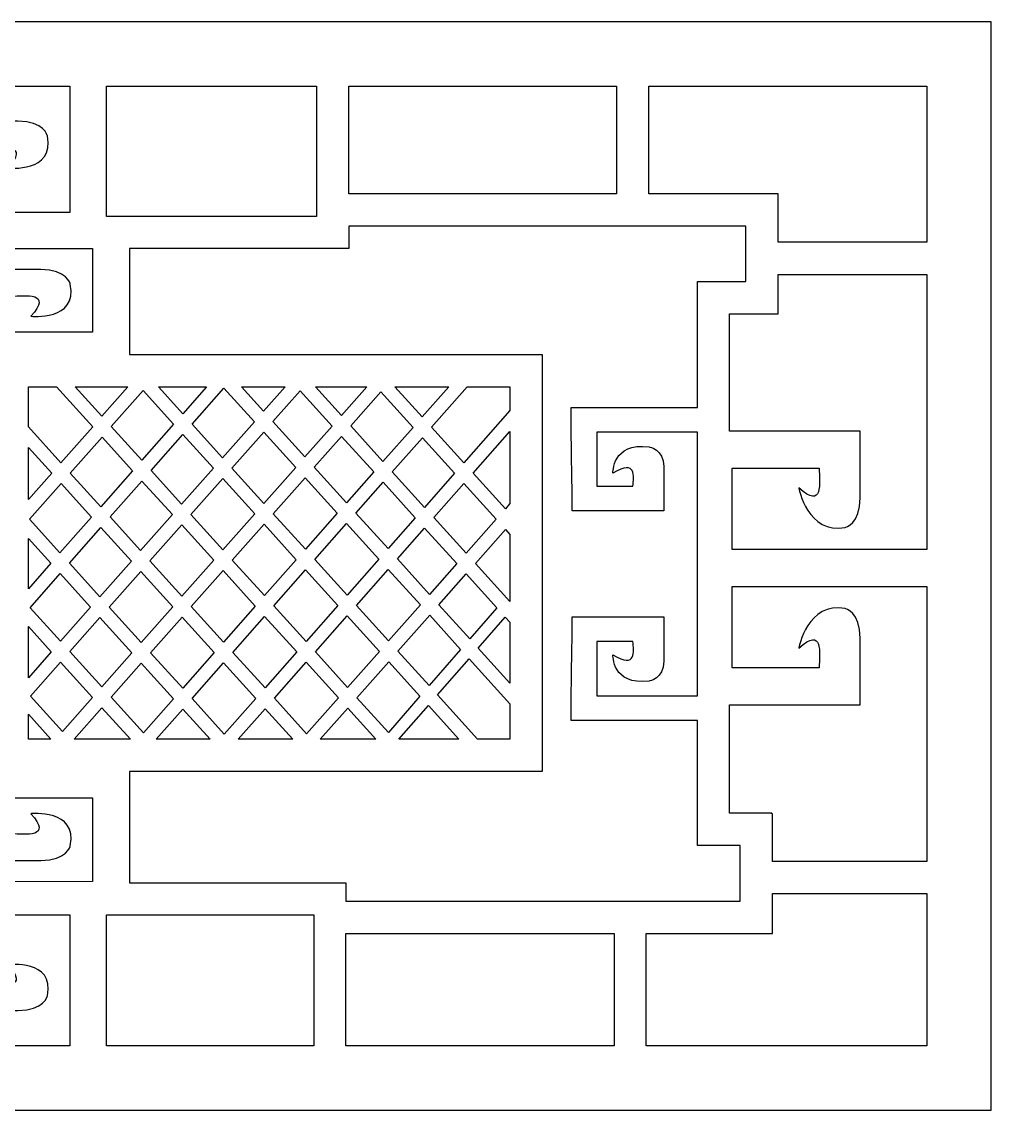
# Model space of a CAD drawing. Header units: centimetres. Extents: x -37.2 to 38.6, y 16.9 to 50.7.
# Drawn here: x 8.51 to 38.63, y 16.89 to 50.69 of the extents above; entities that cross this region are included whole.
import ezdxf

# ---------------------------------------------------------------- set-up
doc = ezdxf.new("R2010")
doc.units = ezdxf.units.CM
doc.header["$MEASUREMENT"] = 0
doc.layers.add('layer 1', color=7, linetype='Continuous')

msp = doc.modelspace()

# ---------------------------------------------------------------- linework, layer by layer
at = {"layer": 'layer 1', "color": 15}
for points, knots in [([(36.62549, 50.69217), (36.62549, 50.69217), (38.62549, 50.69217), (38.62549, 50.69217), (38.62549, 50.69217), (38.62549, 50.69217), (38.62549, 48.69217), (38.62549, 48.69217), (38.62549, 48.69217), (38.62549, 48.69217), (38.62549, 18.89217), (38.62549, 18.89217), (38.62549, 18.89217), (38.62549, 18.89217), (38.62549, 16.89217), (38.62549, 16.89217), (38.62549, 16.89217), (38.62549, 16.89217), (36.62549, 16.89217), (36.62549, 16.89217), (36.62549, 16.89217), (36.62549, 16.89217), (-35.17451, 16.89217), (-35.17451, 16.89217), (-35.17451, 16.89217), (-35.17451, 16.89217), (-37.17451, 16.89217), (-37.17451, 16.89217), (-37.17451, 16.89217), (-37.17451, 16.89217), (-37.17451, 18.89217), (-37.17451, 18.89217), (-37.17451, 18.89217), (-37.17451, 18.89217), (-37.17451, 48.69217), (-37.17451, 48.69217), (-37.17451, 48.69217), (-37.17451, 48.69217), (-37.17451, 50.69217), (-37.17451, 50.69217), (-37.17451, 50.69217), (-37.17451, 50.69217), (-35.17451, 50.69217), (-35.17451, 50.69217), (-35.17451, 50.69217), (-35.17451, 50.69217), (36.62549, 50.69217), (36.62549, 50.69217)], [0, 0, 0, 0, 0.07692308, 0.07692308, 0.07692308, 0.07692308, 0.15384615, 0.15384615, 0.15384615, 0.15384615, 0.23076923, 0.23076923, 0.23076923, 0.23076923, 0.30769231, 0.30769231, 0.30769231, 0.30769231, 0.38461538, 0.38461538, 0.38461538, 0.38461538, 0.46153846, 0.46153846, 0.46153846, 0.46153846, 0.53846154, 0.53846154, 0.53846154, 0.53846154, 0.61538462, 0.61538462, 0.61538462, 0.61538462, 0.69230769, 0.69230769, 0.69230769, 0.69230769, 0.76923077, 0.76923077, 0.76923077, 0.76923077, 0.84615385, 0.84615385, 0.84615385, 0.84615385, 1, 1, 1, 1]), ([(-5.71483, 48.69217), (-5.71483, 48.69217), (-5.71483, 44.6477), (-5.71483, 44.6477), (-5.71483, 44.6477), (-5.71483, 44.6477), (6.32424, 44.6477), (6.32424, 44.6477), (6.32424, 44.6477), (6.32424, 44.6477), (6.32424, 47.60415), (6.32424, 47.60415), (6.32424, 47.60415), (6.32424, 47.60415), (7.47219, 47.60415), (7.47219, 47.60415), (7.47219, 47.60415), (7.47219, 47.60415), (8.39055, 47.60415), (8.39055, 47.60415), (8.39055, 47.60415), (9.20413, 47.60415), (9.30891, 47.14497), (9.30891, 47.14497), (9.30891, 47.14497), (9.5385, 45.99702), (8.08443, 46.15008), (8.08443, 46.15008), (8.08443, 46.15008), (8.76453, 46.90983), (7.9226, 46.78483), (7.47219, 46.77425), (7.47219, 46.77425), (7.47219, 46.77425), (7.47219, 44.76647), (7.47219, 44.76647), (7.47219, 44.76647), (7.47219, 44.76647), (9.99768, 44.76647), (9.99768, 44.76647), (9.99768, 44.76647), (9.99768, 44.76647), (9.99768, 48.69217), (9.99768, 48.69217), (9.99768, 48.69217), (9.99768, 48.69217), (-5.71483, 48.69217), (-5.71483, 48.69217)], [0, 0, 0, 0, 0.07692308, 0.07692308, 0.07692308, 0.07692308, 0.15384615, 0.15384615, 0.15384615, 0.15384615, 0.23076923, 0.23076923, 0.23076923, 0.23076923, 0.30769231, 0.30769231, 0.30769231, 0.30769231, 0.38461538, 0.38461538, 0.38461538, 0.38461538, 0.46153846, 0.46153846, 0.46153846, 0.46153846, 0.53846154, 0.53846154, 0.53846154, 0.53846154, 0.61538462, 0.61538462, 0.61538462, 0.61538462, 0.69230769, 0.69230769, 0.69230769, 0.69230769, 0.76923077, 0.76923077, 0.76923077, 0.76923077, 0.84615385, 0.84615385, 0.84615385, 0.84615385, 1, 1, 1, 1]), ([(11.14563, 48.69217), (11.14563, 48.69217), (11.14563, 44.6477), (11.14563, 44.6477), (11.14563, 44.6477), (11.14563, 44.6477), (17.66433, 44.6477), (17.66433, 44.6477), (17.66433, 44.6477), (17.66433, 44.6477), (17.66433, 45.34514), (17.66433, 45.34514), (17.66433, 45.34514), (17.66433, 45.34514), (17.66433, 48.69217), (17.66433, 48.69217), (17.66433, 48.69217), (17.66433, 48.69217), (11.14563, 48.69217), (11.14563, 48.69217)], [0, 0, 0, 0, 0.16666667, 0.16666667, 0.16666667, 0.16666667, 0.33333333, 0.33333333, 0.33333333, 0.33333333, 0.5, 0.5, 0.5, 0.5, 0.66666667, 0.66666667, 0.66666667, 0.66666667, 1, 1, 1, 1]), ([(18.66433, 48.69217), (18.66433, 48.69217), (18.66433, 45.34514), (18.66433, 45.34514), (18.66433, 45.34514), (18.66433, 45.34514), (26.98593, 45.34514), (26.98593, 45.34514), (26.98593, 45.34514), (26.98593, 45.34514), (26.98593, 48.69217), (26.98593, 48.69217), (26.98593, 48.69217), (26.98593, 48.69217), (18.66433, 48.69217), (18.66433, 48.69217)], [0, 0, 0, 0, 0.2, 0.2, 0.2, 0.2, 0.4, 0.4, 0.4, 0.4, 0.6, 0.6, 0.6, 0.6, 1, 1, 1, 1]), ([(27.98593, 48.69217), (27.98593, 48.69217), (27.98593, 45.34514), (27.98593, 45.34514), (27.98593, 45.34514), (27.98593, 45.34514), (32.00609, 45.34514), (32.00609, 45.34514), (32.00609, 45.34514), (32.00609, 45.34514), (32.00609, 44.78166), (32.00609, 44.78166), (32.00609, 44.78166), (32.00609, 44.78166), (32.00609, 44.34514), (32.00609, 44.34514), (32.00609, 44.34514), (32.00609, 44.34514), (32.00609, 43.84324), (32.00609, 43.84324), (32.00609, 43.84324), (32.00609, 43.84324), (36.62549, 43.84324), (36.62549, 43.84324), (36.62549, 43.84324), (36.62549, 43.84324), (36.62549, 48.69217), (36.62549, 48.69217), (36.62549, 48.69217), (36.62549, 48.69217), (27.98593, 48.69217), (27.98593, 48.69217)], [0, 0, 0, 0, 0.11111111, 0.11111111, 0.11111111, 0.11111111, 0.22222222, 0.22222222, 0.22222222, 0.22222222, 0.33333333, 0.33333333, 0.33333333, 0.33333333, 0.44444444, 0.44444444, 0.44444444, 0.44444444, 0.55555556, 0.55555556, 0.55555556, 0.55555556, 0.66666667, 0.66666667, 0.66666667, 0.66666667, 0.77777778, 0.77777778, 0.77777778, 0.77777778, 1, 1, 1, 1]), ([(28.4542, 31.44495), (28.4542, 31.44495), (28.4542, 32.21025), (28.4542, 32.21025), (28.4542, 32.21025), (28.4542, 32.21025), (25.6048, 32.21025), (25.6048, 32.21025), (25.6048, 32.21025), (25.6048, 32.21025), (25.60556, 32.05719), (25.60556, 32.05719), (25.60556, 32.05719), (25.60556, 31.00679), (25.57108, 30.01039), (25.57108, 28.99599), (25.57108, 28.99599), (25.57108, 28.99599), (29.49897, 28.99599), (29.49897, 28.99599), (29.49897, 28.99599), (29.49897, 28.99599), (29.49897, 26.11708), (29.49897, 26.11708), (29.49897, 26.11708), (29.49897, 26.11708), (29.49897, 25.40838), (29.49897, 25.40838), (29.49897, 25.40838), (29.49897, 25.40838), (29.49897, 25.11708), (29.49897, 25.11708), (29.49897, 25.11708), (29.49897, 25.11708), (30.82847, 25.11708), (30.82847, 25.11708), (30.82847, 25.11708), (30.82847, 25.11708), (30.82847, 23.38103), (30.82847, 23.38103), (30.82847, 23.38103), (30.82847, 23.38103), (18.57711, 23.38103), (18.57711, 23.38103), (18.57711, 23.38103), (18.57711, 23.38103), (18.57711, 23.95691), (18.57711, 23.95691), (18.57711, 23.95691), (18.57711, 23.95691), (18.57711, 23.95692), (18.57711, 23.95692), (18.57711, 23.95692), (18.57711, 23.95692), (11.85381, 23.95692), (11.85381, 23.95692), (11.85381, 23.95692), (11.85381, 23.95692), (11.85381, 27.41401), (11.85381, 27.41401), (11.85381, 27.41401), (11.85381, 27.41401), (24.67866, 27.41401), (24.67866, 27.41401), (24.67866, 27.41401), (24.67866, 27.41401), (24.67866, 27.76841), (24.67866, 27.76841), (24.67866, 27.76841), (24.67866, 27.76841), (24.67866, 28.41401), (24.67866, 28.41401), (24.67866, 28.41401), (24.67866, 28.41401), (24.67866, 39.35485), (24.67866, 39.35485), (24.67866, 39.35485), (24.67866, 39.35485), (24.67866, 40.34413), (24.67866, 40.34413), (24.67866, 40.34413), (24.67866, 40.34413), (24.67866, 40.35485), (24.67866, 40.35485), (24.67866, 40.35485), (24.67866, 40.35485), (11.85381, 40.35485), (11.85381, 40.35485), (11.85381, 40.35485), (11.85381, 40.35485), (11.85381, 43.6477), (11.85381, 43.6477), (11.85381, 43.6477), (11.85381, 43.6477), (18.57711, 43.6477), (18.57711, 43.6477), (18.57711, 43.6477), (18.57711, 43.6477), (18.57711, 43.64771), (18.57711, 43.64771), (18.57711, 43.64771), (18.57711, 43.64771), (18.66433, 43.64771), (18.66433, 43.64771), (18.66433, 43.64771), (18.66433, 43.64771), (18.66433, 44.34514), (18.66433, 44.34514), (18.66433, 44.34514), (18.66433, 44.34514), (31.00609, 44.34514), (31.00609, 44.34514), (31.00609, 44.34514), (31.00609, 44.34514), (31.00609, 42.62408), (31.00609, 42.62408), (31.00609, 42.62408), (31.00609, 42.62408), (30.49897, 42.62408), (30.49897, 42.62408), (30.49897, 42.62408), (30.49897, 42.62408), (29.49897, 42.62408), (29.49897, 42.62408), (29.49897, 42.62408), (29.49897, 42.62408), (29.49897, 41.62408), (29.49897, 41.62408), (29.49897, 41.62408), (29.49897, 41.62408), (29.49897, 38.7153), (29.49897, 38.7153), (29.49897, 38.7153), (29.49897, 38.7153), (25.57108, 38.7153), (25.57108, 38.7153), (25.57108, 38.7153), (25.57108, 37.7009), (25.60556, 36.7045), (25.60556, 35.6541), (25.60556, 35.6541), (25.60556, 35.6541), (25.6048, 35.50104), (25.6048, 35.50104), (25.6048, 35.50104), (25.6048, 35.50104), (28.4542, 35.50104), (28.4542, 35.50104), (28.4542, 35.50104), (28.4542, 35.50104), (28.4542, 36.26634), (28.4542, 36.26634), (28.4542, 36.26634), (28.4542, 36.26634), (28.4542, 36.87858), (28.4542, 36.87858), (28.4542, 36.87858), (28.4542, 37.42097), (27.99502, 37.49082), (27.99502, 37.49082), (27.99502, 37.49082), (26.84707, 37.64388), (26.87213, 36.6745), (26.87213, 36.6745), (26.87213, 36.6745), (27.63188, 37.1279), (27.50688, 36.56661), (27.4963, 36.26634), (27.4963, 36.26634), (27.4963, 36.26634), (26.37601, 36.26634), (26.37601, 36.26634), (26.37601, 36.26634), (26.37601, 36.26634), (26.37601, 37.95), (26.37601, 37.95), (26.37601, 37.95), (26.37601, 37.95), (29.49897, 37.95), (29.49897, 37.95), (29.49897, 37.95), (29.49897, 37.95), (29.49897, 29.76129), (29.49897, 29.76129), (29.49897, 29.76129), (29.49897, 29.76129), (26.37601, 29.76129), (26.37601, 29.76129), (26.37601, 29.76129), (26.37601, 29.76129), (26.37601, 31.44495), (26.37601, 31.44495), (26.37601, 31.44495), (26.37601, 31.44495), (27.4963, 31.44495), (27.4963, 31.44495), (27.4963, 31.44495), (27.50688, 31.14468), (27.63188, 30.58339), (26.87213, 31.03679), (26.87213, 31.03679), (26.87213, 31.03679), (26.84707, 30.06741), (27.99502, 30.22047), (27.99502, 30.22047), (27.99502, 30.22047), (28.4542, 30.29032), (28.4542, 30.83271), (28.4542, 30.83271), (28.4542, 30.83271), (28.4542, 31.44495), (28.4542, 31.44495)], [0, 0, 0, 0, 0.01851852, 0.01851852, 0.01851852, 0.01851852, 0.03703704, 0.03703704, 0.03703704, 0.03703704, 0.05555556, 0.05555556, 0.05555556, 0.05555556, 0.07407407, 0.07407407, 0.07407407, 0.07407407, 0.09259259, 0.09259259, 0.09259259, 0.09259259, 0.11111111, 0.11111111, 0.11111111, 0.11111111, 0.12962963, 0.12962963, 0.12962963, 0.12962963, 0.14814815, 0.14814815, 0.14814815, 0.14814815, 0.16666667, 0.16666667, 0.16666667, 0.16666667, 0.18518519, 0.18518519, 0.18518519, 0.18518519, 0.2037037, 0.2037037, 0.2037037, 0.2037037, 0.22222222, 0.22222222, 0.22222222, 0.22222222, 0.24074074, 0.24074074, 0.24074074, 0.24074074, 0.25925926, 0.25925926, 0.25925926, 0.25925926, 0.27777778, 0.27777778, 0.27777778, 0.27777778, 0.2962963, 0.2962963, 0.2962963, 0.2962963, 0.31481481, 0.31481481, 0.31481481, 0.31481481, 0.33333333, 0.33333333, 0.33333333, 0.33333333, 0.35185185, 0.35185185, 0.35185185, 0.35185185, 0.37037037, 0.37037037, 0.37037037, 0.37037037, 0.38888889, 0.38888889, 0.38888889, 0.38888889, 0.40740741, 0.40740741, 0.40740741, 0.40740741, 0.42592593, 0.42592593, 0.42592593, 0.42592593, 0.44444444, 0.44444444, 0.44444444, 0.44444444, 0.46296296, 0.46296296, 0.46296296, 0.46296296, 0.48148148, 0.48148148, 0.48148148, 0.48148148, 0.5, 0.5, 0.5, 0.5, 0.51851852, 0.51851852, 0.51851852, 0.51851852, 0.53703704, 0.53703704, 0.53703704, 0.53703704, 0.55555556, 0.55555556, 0.55555556, 0.55555556, 0.57407407, 0.57407407, 0.57407407, 0.57407407, 0.59259259, 0.59259259, 0.59259259, 0.59259259, 0.61111111, 0.61111111, 0.61111111, 0.61111111, 0.62962963, 0.62962963, 0.62962963, 0.62962963, 0.64814815, 0.64814815, 0.64814815, 0.64814815, 0.66666667, 0.66666667, 0.66666667, 0.66666667, 0.68518519, 0.68518519, 0.68518519, 0.68518519, 0.7037037, 0.7037037, 0.7037037, 0.7037037, 0.72222222, 0.72222222, 0.72222222, 0.72222222, 0.74074074, 0.74074074, 0.74074074, 0.74074074, 0.75925926, 0.75925926, 0.75925926, 0.75925926, 0.77777778, 0.77777778, 0.77777778, 0.77777778, 0.7962963, 0.7962963, 0.7962963, 0.7962963, 0.81481481, 0.81481481, 0.81481481, 0.81481481, 0.83333333, 0.83333333, 0.83333333, 0.83333333, 0.85185185, 0.85185185, 0.85185185, 0.85185185, 0.87037037, 0.87037037, 0.87037037, 0.87037037, 0.88888889, 0.88888889, 0.88888889, 0.88888889, 0.90740741, 0.90740741, 0.90740741, 0.90740741, 0.92592593, 0.92592593, 0.92592593, 0.92592593, 0.94444444, 0.94444444, 0.94444444, 0.94444444, 0.96296296, 0.96296296, 0.96296296, 0.96296296, 1, 1, 1, 1]), ([(-5.86062, 40.35485), (-5.86062, 40.35485), (7.03242, 40.35485), (7.03242, 40.35485), (7.03242, 40.35485), (7.03242, 40.35485), (7.03242, 43.00098), (7.03242, 43.00098), (7.03242, 43.00098), (7.03242, 43.00098), (8.18037, 43.00098), (8.18037, 43.00098), (8.18037, 43.00098), (8.18037, 43.00098), (9.09873, 43.00098), (9.09873, 43.00098), (9.09873, 43.00098), (9.91231, 43.00098), (10.01709, 42.5418), (10.01709, 42.5418), (10.01709, 42.5418), (10.24668, 41.39385), (8.79261, 41.54691), (8.79261, 41.54691), (8.79261, 41.54691), (9.47271, 42.30666), (8.63078, 42.18166), (8.18037, 42.17108), (8.18037, 42.17108), (8.18037, 42.17108), (8.18037, 41.05079), (8.18037, 41.05079), (8.18037, 41.05079), (8.18037, 41.05079), (10.70586, 41.05079), (10.70586, 41.05079), (10.70586, 41.05079), (10.70586, 41.05079), (10.70586, 43.6477), (10.70586, 43.6477), (10.70586, 43.6477), (10.70586, 43.6477), (-9.53406, 43.6477), (-9.53406, 43.6477), (-9.53406, 43.6477), (-9.53406, 43.6477), (-9.53406, 41.05079), (-9.53406, 41.05079), (-9.53406, 41.05079), (-9.53406, 41.05079), (-7.00857, 41.05079), (-7.00857, 41.05079), (-7.00857, 41.05079), (-7.00857, 41.05079), (-7.00857, 42.17108), (-7.00857, 42.17108), (-7.00857, 42.17108), (-7.45898, 42.18166), (-8.30091, 42.30666), (-7.62081, 41.54691), (-7.62081, 41.54691), (-7.62081, 41.54691), (-9.07488, 41.39385), (-8.84529, 42.5418), (-8.84529, 42.5418), (-8.84529, 42.5418), (-8.74051, 43.00098), (-7.92693, 43.00098), (-7.92693, 43.00098), (-7.92693, 43.00098), (-7.00857, 43.00098), (-7.00857, 43.00098), (-7.00857, 43.00098), (-7.00857, 43.00098), (-5.86062, 43.00098), (-5.86062, 43.00098), (-5.86062, 43.00098), (-5.86062, 43.00098), (-5.86062, 40.35485), (-5.86062, 40.35485)], [0, 0, 0, 0, 0.04761905, 0.04761905, 0.04761905, 0.04761905, 0.0952381, 0.0952381, 0.0952381, 0.0952381, 0.14285714, 0.14285714, 0.14285714, 0.14285714, 0.19047619, 0.19047619, 0.19047619, 0.19047619, 0.23809524, 0.23809524, 0.23809524, 0.23809524, 0.28571429, 0.28571429, 0.28571429, 0.28571429, 0.33333333, 0.33333333, 0.33333333, 0.33333333, 0.38095238, 0.38095238, 0.38095238, 0.38095238, 0.42857143, 0.42857143, 0.42857143, 0.42857143, 0.47619048, 0.47619048, 0.47619048, 0.47619048, 0.52380952, 0.52380952, 0.52380952, 0.52380952, 0.57142857, 0.57142857, 0.57142857, 0.57142857, 0.61904762, 0.61904762, 0.61904762, 0.61904762, 0.66666667, 0.66666667, 0.66666667, 0.66666667, 0.71428571, 0.71428571, 0.71428571, 0.71428571, 0.76190476, 0.76190476, 0.76190476, 0.76190476, 0.80952381, 0.80952381, 0.80952381, 0.80952381, 0.85714286, 0.85714286, 0.85714286, 0.85714286, 0.9047619, 0.9047619, 0.9047619, 0.9047619, 1, 1, 1, 1]), ([(36.62549, 42.84324), (36.62549, 42.84324), (32.00609, 42.84324), (32.00609, 42.84324), (32.00609, 42.84324), (32.00609, 42.84324), (32.00609, 42.62408), (32.00609, 42.62408), (32.00609, 42.62408), (32.00609, 42.62408), (32.00609, 41.62408), (32.00609, 41.62408), (32.00609, 41.62408), (32.00609, 41.62408), (31.00609, 41.62408), (31.00609, 41.62408), (31.00609, 41.62408), (31.00609, 41.62408), (30.49897, 41.62408), (30.49897, 41.62408), (30.49897, 41.62408), (30.49897, 41.62408), (30.49897, 37.97505), (30.49897, 37.97505), (30.49897, 37.97505), (30.49897, 37.97505), (34.55735, 37.97505), (34.55735, 37.97505), (34.55735, 37.97505), (34.55735, 37.97505), (34.55735, 36.8271), (34.55735, 36.8271), (34.55735, 36.8271), (34.55735, 36.8271), (34.55735, 35.90874), (34.55735, 35.90874), (34.55735, 35.90874), (34.55735, 35.09516), (34.09117, 34.99038), (34.09117, 34.99038), (34.09117, 34.99038), (32.92573, 34.76079), (32.64484, 36.21486), (32.64484, 36.21486), (32.64484, 36.21486), (33.41617, 35.53476), (33.28926, 36.37669), (33.27852, 36.8271), (33.27852, 36.8271), (33.27852, 36.8271), (30.57714, 36.8271), (30.57714, 36.8271), (30.57714, 36.8271), (30.57714, 36.8271), (30.57714, 34.30701), (30.57714, 34.30701), (30.57714, 34.30701), (30.57714, 34.30701), (36.62549, 34.30701), (36.62549, 34.30701), (36.62549, 34.30701), (36.62549, 34.30701), (36.62549, 42.84324), (36.62549, 42.84324)], [0, 0, 0, 0, 0.05882353, 0.05882353, 0.05882353, 0.05882353, 0.11764706, 0.11764706, 0.11764706, 0.11764706, 0.17647059, 0.17647059, 0.17647059, 0.17647059, 0.23529412, 0.23529412, 0.23529412, 0.23529412, 0.29411765, 0.29411765, 0.29411765, 0.29411765, 0.35294118, 0.35294118, 0.35294118, 0.35294118, 0.41176471, 0.41176471, 0.41176471, 0.41176471, 0.47058824, 0.47058824, 0.47058824, 0.47058824, 0.52941176, 0.52941176, 0.52941176, 0.52941176, 0.58823529, 0.58823529, 0.58823529, 0.58823529, 0.64705882, 0.64705882, 0.64705882, 0.64705882, 0.70588235, 0.70588235, 0.70588235, 0.70588235, 0.76470588, 0.76470588, 0.76470588, 0.76470588, 0.82352941, 0.82352941, 0.82352941, 0.82352941, 0.88235294, 0.88235294, 0.88235294, 0.88235294, 1, 1, 1, 1]), ([(9.59125, 39.35485), (9.59125, 39.35485), (8.71398, 39.35485), (8.71398, 39.35485), (8.71398, 39.35485), (8.71398, 39.35485), (8.71398, 38.11614), (8.71398, 38.11614), (8.71398, 38.11614), (8.71398, 38.11614), (9.72631, 36.99928), (9.72631, 36.99928), (9.72631, 36.99928), (9.72631, 36.99928), (10.71348, 38.11676), (10.71348, 38.11676), (10.71348, 38.11676), (10.71348, 38.11676), (9.59125, 39.35485), (9.59125, 39.35485)], [0, 0, 0, 0, 0.16666667, 0.16666667, 0.16666667, 0.16666667, 0.33333333, 0.33333333, 0.33333333, 0.33333333, 0.5, 0.5, 0.5, 0.5, 0.66666667, 0.66666667, 0.66666667, 0.66666667, 1, 1, 1, 1]), ([(11.80721, 39.35485), (11.80721, 39.35485), (10.17193, 39.35485), (10.17193, 39.35485), (10.17193, 39.35485), (10.17193, 39.35485), (11.00008, 38.44119), (11.00008, 38.44119), (11.00008, 38.44119), (11.00008, 38.44119), (11.80721, 39.35485), (11.80721, 39.35485)], [0, 0, 0, 0, 0.25, 0.25, 0.25, 0.25, 0.5, 0.5, 0.5, 0.5, 1, 1, 1, 1]), ([(12.27774, 39.2383), (12.27774, 39.2383), (11.29053, 38.12078), (11.29053, 38.12078), (11.29053, 38.12078), (11.29053, 38.12078), (12.23715, 37.07642), (12.23715, 37.07642), (12.23715, 37.07642), (12.23715, 37.07642), (13.22436, 38.19394), (13.22436, 38.19394), (13.22436, 38.19394), (13.22436, 38.19394), (12.27774, 39.2383), (12.27774, 39.2383)], [0, 0, 0, 0, 0.2, 0.2, 0.2, 0.2, 0.4, 0.4, 0.4, 0.4, 0.6, 0.6, 0.6, 0.6, 1, 1, 1, 1]), ([(14.24989, 39.35485), (14.24989, 39.35485), (12.75278, 39.35485), (12.75278, 39.35485), (12.75278, 39.35485), (12.75278, 39.35485), (13.51097, 38.51838), (13.51097, 38.51838), (13.51097, 38.51838), (13.51097, 38.51838), (14.24989, 39.35485), (14.24989, 39.35485)], [0, 0, 0, 0, 0.25, 0.25, 0.25, 0.25, 0.5, 0.5, 0.5, 0.5, 1, 1, 1, 1]), ([(15.73517, 38.27124), (15.73517, 38.27124), (14.78863, 39.3155), (14.78863, 39.3155), (14.78863, 39.3155), (14.78863, 39.3155), (13.80141, 38.19798), (13.80141, 38.19798), (13.80141, 38.19798), (13.80141, 38.19798), (14.74795, 37.15371), (14.74795, 37.15371), (14.74795, 37.15371), (14.74795, 37.15371), (15.73517, 38.27124), (15.73517, 38.27124)], [0, 0, 0, 0, 0.2, 0.2, 0.2, 0.2, 0.4, 0.4, 0.4, 0.4, 0.6, 0.6, 0.6, 0.6, 1, 1, 1, 1]), ([(16.69244, 39.35485), (16.69244, 39.35485), (15.33364, 39.35485), (15.33364, 39.35485), (15.33364, 39.35485), (15.33364, 39.35485), (16.02178, 38.59567), (16.02178, 38.59567), (16.02178, 38.59567), (16.02178, 38.59567), (16.69244, 39.35485), (16.69244, 39.35485)], [0, 0, 0, 0, 0.25, 0.25, 0.25, 0.25, 0.5, 0.5, 0.5, 0.5, 1, 1, 1, 1]), ([(16.31222, 38.27525), (16.31222, 38.27525), (17.30581, 37.1791), (17.30581, 37.1791), (17.30581, 37.1791), (17.30581, 37.1791), (18.15248, 38.13751), (18.15248, 38.13751), (18.15248, 38.13751), (18.15248, 38.13751), (17.1589, 39.23368), (17.1589, 39.23368), (17.1589, 39.23368), (17.1589, 39.23368), (16.31222, 38.27525), (16.31222, 38.27525)], [0, 0, 0, 0, 0.2, 0.2, 0.2, 0.2, 0.4, 0.4, 0.4, 0.4, 0.6, 0.6, 0.6, 0.6, 1, 1, 1, 1]), ([(19.22787, 39.35485), (19.22787, 39.35485), (17.62975, 39.35485), (17.62975, 39.35485), (17.62975, 39.35485), (17.62975, 39.35485), (18.43909, 38.46198), (18.43909, 38.46198), (18.43909, 38.46198), (18.43909, 38.46198), (19.22787, 39.35485), (19.22787, 39.35485)], [0, 0, 0, 0, 0.25, 0.25, 0.25, 0.25, 0.5, 0.5, 0.5, 0.5, 1, 1, 1, 1]), ([(21.77659, 39.35485), (21.77659, 39.35485), (20.10311, 39.35485), (20.10311, 39.35485), (20.10311, 39.35485), (20.10311, 39.35485), (20.95062, 38.41986), (20.95062, 38.41986), (20.95062, 38.41986), (20.95062, 38.41986), (21.77659, 39.35485), (21.77659, 39.35485)], [0, 0, 0, 0, 0.25, 0.25, 0.25, 0.25, 0.5, 0.5, 0.5, 0.5, 1, 1, 1, 1]), ([(23.6747, 39.35485), (23.6747, 39.35485), (22.35003, 39.35485), (22.35003, 39.35485), (22.35003, 39.35485), (22.35003, 39.35485), (21.24103, 38.09948), (21.24103, 38.09948), (21.24103, 38.09948), (21.24103, 38.09948), (22.2414, 36.99583), (22.2414, 36.99583), (22.2414, 36.99583), (22.2414, 36.99583), (23.6747, 38.61831), (23.6747, 38.61831), (23.6747, 38.61831), (23.6747, 38.61831), (23.6747, 39.35485), (23.6747, 39.35485)], [0, 0, 0, 0, 0.16666667, 0.16666667, 0.16666667, 0.16666667, 0.33333333, 0.33333333, 0.33333333, 0.33333333, 0.5, 0.5, 0.5, 0.5, 0.66666667, 0.66666667, 0.66666667, 0.66666667, 1, 1, 1, 1]), ([(19.66365, 39.19902), (19.66365, 39.19902), (18.7295, 38.14158), (18.7295, 38.14158), (18.7295, 38.14158), (18.7295, 38.14158), (19.72984, 37.03797), (19.72984, 37.03797), (19.72984, 37.03797), (19.72984, 37.03797), (20.66399, 38.0954), (20.66399, 38.0954), (20.66399, 38.0954), (20.66399, 38.0954), (19.66365, 39.19902), (19.66365, 39.19902)], [0, 0, 0, 0, 0.2, 0.2, 0.2, 0.2, 0.4, 0.4, 0.4, 0.4, 0.6, 0.6, 0.6, 0.6, 1, 1, 1, 1]), ([(13.5148, 37.87352), (13.5148, 37.87352), (12.52758, 36.75601), (12.52758, 36.75601), (12.52758, 36.75601), (12.52758, 36.75601), (13.47413, 35.71175), (13.47413, 35.71175), (13.47413, 35.71175), (13.47413, 35.71175), (14.46134, 36.82926), (14.46134, 36.82926), (14.46134, 36.82926), (14.46134, 36.82926), (13.5148, 37.87352), (13.5148, 37.87352)], [0, 0, 0, 0, 0.2, 0.2, 0.2, 0.2, 0.4, 0.4, 0.4, 0.4, 0.6, 0.6, 0.6, 0.6, 1, 1, 1, 1]), ([(17.01921, 36.85464), (17.01921, 36.85464), (16.02561, 37.95082), (16.02561, 37.95082), (16.02561, 37.95082), (16.02561, 37.95082), (15.03838, 36.83328), (15.03838, 36.83328), (15.03838, 36.83328), (15.03838, 36.83328), (16.03198, 35.73712), (16.03198, 35.73712), (16.03198, 35.73712), (16.03198, 35.73712), (17.01921, 36.85464), (17.01921, 36.85464)], [0, 0, 0, 0, 0.2, 0.2, 0.2, 0.2, 0.4, 0.4, 0.4, 0.4, 0.6, 0.6, 0.6, 0.6, 1, 1, 1, 1]), ([(23.6747, 35.73304), (23.6747, 35.73304), (23.6747, 37.96914), (23.6747, 37.96914), (23.6747, 37.96914), (23.6747, 37.96914), (22.53183, 36.67541), (22.53183, 36.67541), (22.53183, 36.67541), (22.53183, 36.67541), (23.53222, 35.57175), (23.53222, 35.57175), (23.53222, 35.57175), (23.53222, 35.57175), (23.6747, 35.73304), (23.6747, 35.73304)], [0, 0, 0, 0, 0.2, 0.2, 0.2, 0.2, 0.4, 0.4, 0.4, 0.4, 0.6, 0.6, 0.6, 0.6, 1, 1, 1, 1]), ([(11.00392, 37.79636), (11.00392, 37.79636), (10.01674, 36.67887), (10.01674, 36.67887), (10.01674, 36.67887), (10.01674, 36.67887), (10.96337, 35.63454), (10.96337, 35.63454), (10.96337, 35.63454), (10.96337, 35.63454), (11.95054, 36.75201), (11.95054, 36.75201), (11.95054, 36.75201), (11.95054, 36.75201), (11.00392, 37.79636), (11.00392, 37.79636)], [0, 0, 0, 0, 0.2, 0.2, 0.2, 0.2, 0.4, 0.4, 0.4, 0.4, 0.6, 0.6, 0.6, 0.6, 1, 1, 1, 1]), ([(17.59621, 36.8587), (17.59621, 36.8587), (18.59655, 35.75509), (18.59655, 35.75509), (18.59655, 35.75509), (18.59655, 35.75509), (19.44324, 36.71352), (19.44324, 36.71352), (19.44324, 36.71352), (19.44324, 36.71352), (18.44289, 37.81713), (18.44289, 37.81713), (18.44289, 37.81713), (18.44289, 37.81713), (17.59621, 36.8587), (17.59621, 36.8587)], [0, 0, 0, 0, 0.2, 0.2, 0.2, 0.2, 0.4, 0.4, 0.4, 0.4, 0.6, 0.6, 0.6, 0.6, 1, 1, 1, 1]), ([(20.9544, 37.77503), (20.9544, 37.77503), (20.02024, 36.71757), (20.02024, 36.71757), (20.02024, 36.71757), (20.02024, 36.71757), (21.02061, 35.61394), (21.02061, 35.61394), (21.02061, 35.61394), (21.02061, 35.61394), (21.95477, 36.67139), (21.95477, 36.67139), (21.95477, 36.67139), (21.95477, 36.67139), (20.9544, 37.77503), (20.9544, 37.77503)], [0, 0, 0, 0, 0.2, 0.2, 0.2, 0.2, 0.4, 0.4, 0.4, 0.4, 0.6, 0.6, 0.6, 0.6, 1, 1, 1, 1]), ([(8.71398, 35.85334), (8.71398, 35.85334), (9.43972, 36.67488), (9.43972, 36.67488), (9.43972, 36.67488), (9.43972, 36.67488), (8.71398, 37.47553), (8.71398, 37.47553), (8.71398, 37.47553), (8.71398, 37.47553), (8.71398, 35.85334), (8.71398, 35.85334)], [0, 0, 0, 0, 0.25, 0.25, 0.25, 0.25, 0.5, 0.5, 0.5, 0.5, 1, 1, 1, 1]), ([(14.75177, 36.50885), (14.75177, 36.50885), (13.76456, 35.39134), (13.76456, 35.39134), (13.76456, 35.39134), (13.76456, 35.39134), (14.75814, 34.29518), (14.75814, 34.29518), (14.75814, 34.29518), (14.75814, 34.29518), (15.74536, 35.4127), (15.74536, 35.4127), (15.74536, 35.4127), (15.74536, 35.4127), (14.75177, 36.50885), (14.75177, 36.50885)], [0, 0, 0, 0, 0.2, 0.2, 0.2, 0.2, 0.4, 0.4, 0.4, 0.4, 0.6, 0.6, 0.6, 0.6, 1, 1, 1, 1]), ([(18.30995, 35.43066), (18.30995, 35.43066), (17.3096, 36.53427), (17.3096, 36.53427), (17.3096, 36.53427), (17.3096, 36.53427), (16.32238, 35.41673), (16.32238, 35.41673), (16.32238, 35.41673), (16.32238, 35.41673), (17.32271, 34.31314), (17.32271, 34.31314), (17.32271, 34.31314), (17.32271, 34.31314), (18.30995, 35.43066), (18.30995, 35.43066)], [0, 0, 0, 0, 0.2, 0.2, 0.2, 0.2, 0.4, 0.4, 0.4, 0.4, 0.6, 0.6, 0.6, 0.6, 1, 1, 1, 1]), ([(9.73015, 36.35445), (9.73015, 36.35445), (8.74964, 35.24453), (8.74964, 35.24453), (8.74964, 35.24453), (8.74964, 35.24453), (9.69625, 34.20018), (9.69625, 34.20018), (9.69625, 34.20018), (9.69625, 34.20018), (10.67677, 35.31011), (10.67677, 35.31011), (10.67677, 35.31011), (10.67677, 35.31011), (9.73015, 36.35445), (9.73015, 36.35445)], [0, 0, 0, 0, 0.2, 0.2, 0.2, 0.2, 0.4, 0.4, 0.4, 0.4, 0.6, 0.6, 0.6, 0.6, 1, 1, 1, 1]), ([(12.24098, 36.43159), (12.24098, 36.43159), (11.25381, 35.31412), (11.25381, 35.31412), (11.25381, 35.31412), (11.25381, 35.31412), (12.20035, 34.26985), (12.20035, 34.26985), (12.20035, 34.26985), (12.20035, 34.26985), (13.18752, 35.38732), (13.18752, 35.38732), (13.18752, 35.38732), (13.18752, 35.38732), (12.24098, 36.43159), (12.24098, 36.43159)], [0, 0, 0, 0, 0.2, 0.2, 0.2, 0.2, 0.4, 0.4, 0.4, 0.4, 0.6, 0.6, 0.6, 0.6, 1, 1, 1, 1]), ([(18.88695, 35.43471), (18.88695, 35.43471), (19.88732, 34.33107), (19.88732, 34.33107), (19.88732, 34.33107), (19.88732, 34.33107), (20.73401, 35.28949), (20.73401, 35.28949), (20.73401, 35.28949), (20.73401, 35.28949), (19.73363, 36.39314), (19.73363, 36.39314), (19.73363, 36.39314), (19.73363, 36.39314), (18.88695, 35.43471), (18.88695, 35.43471)], [0, 0, 0, 0, 0.2, 0.2, 0.2, 0.2, 0.4, 0.4, 0.4, 0.4, 0.6, 0.6, 0.6, 0.6, 1, 1, 1, 1]), ([(22.2452, 36.35097), (22.2452, 36.35097), (21.31105, 35.29352), (21.31105, 35.29352), (21.31105, 35.29352), (21.31105, 35.29352), (22.31145, 34.18985), (22.31145, 34.18985), (22.31145, 34.18985), (22.31145, 34.18985), (23.24559, 35.24729), (23.24559, 35.24729), (23.24559, 35.24729), (23.24559, 35.24729), (22.2452, 36.35097), (22.2452, 36.35097)], [0, 0, 0, 0, 0.2, 0.2, 0.2, 0.2, 0.4, 0.4, 0.4, 0.4, 0.6, 0.6, 0.6, 0.6, 1, 1, 1, 1]), ([(10.96722, 34.98968), (10.96722, 34.98968), (9.9867, 33.87977), (9.9867, 33.87977), (9.9867, 33.87977), (9.9867, 33.87977), (10.93325, 32.83551), (10.93325, 32.83551), (10.93325, 32.83551), (10.93325, 32.83551), (11.91375, 33.94543), (11.91375, 33.94543), (11.91375, 33.94543), (11.91375, 33.94543), (10.96722, 34.98968), (10.96722, 34.98968)], [0, 0, 0, 0, 0.2, 0.2, 0.2, 0.2, 0.4, 0.4, 0.4, 0.4, 0.6, 0.6, 0.6, 0.6, 1, 1, 1, 1]), ([(13.47796, 35.0669), (13.47796, 35.0669), (12.49079, 33.94944), (12.49079, 33.94944), (12.49079, 33.94944), (12.49079, 33.94944), (13.48438, 32.85328), (13.48438, 32.85328), (13.48438, 32.85328), (13.48438, 32.85328), (14.47155, 33.97075), (14.47155, 33.97075), (14.47155, 33.97075), (14.47155, 33.97075), (13.47796, 35.0669), (13.47796, 35.0669)], [0, 0, 0, 0, 0.2, 0.2, 0.2, 0.2, 0.4, 0.4, 0.4, 0.4, 0.6, 0.6, 0.6, 0.6, 1, 1, 1, 1]), ([(16.03577, 35.09229), (16.03577, 35.09229), (15.04856, 33.97478), (15.04856, 33.97478), (15.04856, 33.97478), (15.04856, 33.97478), (16.04889, 32.87118), (16.04889, 32.87118), (16.04889, 32.87118), (16.04889, 32.87118), (17.03611, 33.98869), (17.03611, 33.98869), (17.03611, 33.98869), (17.03611, 33.98869), (16.03577, 35.09229), (16.03577, 35.09229)], [0, 0, 0, 0, 0.2, 0.2, 0.2, 0.2, 0.4, 0.4, 0.4, 0.4, 0.6, 0.6, 0.6, 0.6, 1, 1, 1, 1]), ([(19.60072, 34.00662), (19.60072, 34.00662), (18.60036, 35.11027), (18.60036, 35.11027), (18.60036, 35.11027), (18.60036, 35.11027), (17.61311, 33.99275), (17.61311, 33.99275), (17.61311, 33.99275), (17.61311, 33.99275), (18.61348, 32.8891), (18.61348, 32.8891), (18.61348, 32.8891), (18.61348, 32.8891), (19.60072, 34.00662), (19.60072, 34.00662)], [0, 0, 0, 0, 0.2, 0.2, 0.2, 0.2, 0.4, 0.4, 0.4, 0.4, 0.6, 0.6, 0.6, 0.6, 1, 1, 1, 1]), ([(20.17776, 34.01065), (20.17776, 34.01065), (21.17816, 32.90698), (21.17816, 32.90698), (21.17816, 32.90698), (21.17816, 32.90698), (22.02484, 33.86541), (22.02484, 33.86541), (22.02484, 33.86541), (22.02484, 33.86541), (21.02445, 34.96907), (21.02445, 34.96907), (21.02445, 34.96907), (21.02445, 34.96907), (20.17776, 34.01065), (20.17776, 34.01065)], [0, 0, 0, 0, 0.2, 0.2, 0.2, 0.2, 0.4, 0.4, 0.4, 0.4, 0.6, 0.6, 0.6, 0.6, 1, 1, 1, 1]), ([(23.6747, 32.68585), (23.6747, 32.68585), (23.6747, 34.7739), (23.6747, 34.7739), (23.6747, 34.7739), (23.6747, 34.7739), (23.53603, 34.92688), (23.53603, 34.92688), (23.53603, 34.92688), (23.53603, 34.92688), (22.60188, 33.86943), (22.60188, 33.86943), (22.60188, 33.86943), (22.60188, 33.86943), (23.6747, 32.68585), (23.6747, 32.68585)], [0, 0, 0, 0, 0.2, 0.2, 0.2, 0.2, 0.4, 0.4, 0.4, 0.4, 0.6, 0.6, 0.6, 0.6, 1, 1, 1, 1]), ([(8.71398, 33.08826), (8.71398, 33.08826), (9.40964, 33.87574), (9.40964, 33.87574), (9.40964, 33.87574), (9.40964, 33.87574), (8.71398, 34.64321), (8.71398, 34.64321), (8.71398, 34.64321), (8.71398, 34.64321), (8.71398, 33.08826), (8.71398, 33.08826)], [0, 0, 0, 0, 0.25, 0.25, 0.25, 0.25, 0.5, 0.5, 0.5, 0.5, 1, 1, 1, 1]), ([(9.70009, 33.55533), (9.70009, 33.55533), (8.766, 32.49793), (8.766, 32.49793), (8.766, 32.49793), (8.766, 32.49793), (9.71254, 31.45368), (9.71254, 31.45368), (9.71254, 31.45368), (9.71254, 31.45368), (10.64663, 32.51107), (10.64663, 32.51107), (10.64663, 32.51107), (10.64663, 32.51107), (9.70009, 33.55533), (9.70009, 33.55533)], [0, 0, 0, 0, 0.2, 0.2, 0.2, 0.2, 0.4, 0.4, 0.4, 0.4, 0.6, 0.6, 0.6, 0.6, 1, 1, 1, 1]), ([(12.20419, 33.62503), (12.20419, 33.62503), (11.22367, 32.5151), (11.22367, 32.5151), (11.22367, 32.5151), (11.22367, 32.5151), (12.21727, 31.41895), (12.21727, 31.41895), (12.21727, 31.41895), (12.21727, 31.41895), (13.19779, 32.52887), (13.19779, 32.52887), (13.19779, 32.52887), (13.19779, 32.52887), (12.20419, 33.62503), (12.20419, 33.62503)], [0, 0, 0, 0, 0.2, 0.2, 0.2, 0.2, 0.4, 0.4, 0.4, 0.4, 0.6, 0.6, 0.6, 0.6, 1, 1, 1, 1]), ([(14.76196, 33.65036), (14.76196, 33.65036), (13.77479, 32.53289), (13.77479, 32.53289), (13.77479, 32.53289), (13.77479, 32.53289), (14.77512, 31.4293), (14.77512, 31.4293), (14.77512, 31.4293), (14.77512, 31.4293), (15.76229, 32.54676), (15.76229, 32.54676), (15.76229, 32.54676), (15.76229, 32.54676), (14.76196, 33.65036), (14.76196, 33.65036)], [0, 0, 0, 0, 0.2, 0.2, 0.2, 0.2, 0.4, 0.4, 0.4, 0.4, 0.6, 0.6, 0.6, 0.6, 1, 1, 1, 1]), ([(17.32651, 33.66833), (17.32651, 33.66833), (16.33929, 32.55081), (16.33929, 32.55081), (16.33929, 32.55081), (16.33929, 32.55081), (17.33966, 31.44716), (17.33966, 31.44716), (17.33966, 31.44716), (17.33966, 31.44716), (18.32688, 32.56467), (18.32688, 32.56467), (18.32688, 32.56467), (18.32688, 32.56467), (17.32651, 33.66833), (17.32651, 33.66833)], [0, 0, 0, 0, 0.2, 0.2, 0.2, 0.2, 0.4, 0.4, 0.4, 0.4, 0.6, 0.6, 0.6, 0.6, 1, 1, 1, 1]), ([(20.89155, 32.58255), (20.89155, 32.58255), (19.89116, 33.68621), (19.89116, 33.68621), (19.89116, 33.68621), (19.89116, 33.68621), (18.90392, 32.56868), (18.90392, 32.56868), (18.90392, 32.56868), (18.90392, 32.56868), (19.90431, 31.46503), (19.90431, 31.46503), (19.90431, 31.46503), (19.90431, 31.46503), (20.89155, 32.58255), (20.89155, 32.58255)], [0, 0, 0, 0, 0.2, 0.2, 0.2, 0.2, 0.4, 0.4, 0.4, 0.4, 0.6, 0.6, 0.6, 0.6, 1, 1, 1, 1]), ([(22.42697, 31.52924), (22.42697, 31.52924), (23.26781, 32.49412), (23.26781, 32.49412), (23.26781, 32.49412), (23.26781, 32.49412), (22.31527, 33.54498), (22.31527, 33.54498), (22.31527, 33.54498), (22.31527, 33.54498), (21.46859, 32.58656), (21.46859, 32.58656), (21.46859, 32.58656), (21.46859, 32.58656), (22.42697, 31.52924), (22.42697, 31.52924)], [0, 0, 0, 0, 0.2, 0.2, 0.2, 0.2, 0.4, 0.4, 0.4, 0.4, 0.6, 0.6, 0.6, 0.6, 1, 1, 1, 1]), ([(36.62549, 33.15366), (36.62549, 33.15366), (30.57714, 33.15366), (30.57714, 33.15366), (30.57714, 33.15366), (30.57714, 33.15366), (30.57714, 30.63357), (30.57714, 30.63357), (30.57714, 30.63357), (30.57714, 30.63357), (33.27852, 30.63357), (33.27852, 30.63357), (33.27852, 30.63357), (33.28926, 31.08398), (33.41617, 31.92591), (32.64484, 31.24581), (32.64484, 31.24581), (32.64484, 31.24581), (32.92573, 32.69988), (34.09117, 32.47029), (34.09117, 32.47029), (34.09117, 32.47029), (34.55735, 32.36551), (34.55735, 31.55193), (34.55735, 31.55193), (34.55735, 31.55193), (34.55735, 30.63357), (34.55735, 30.63357), (34.55735, 30.63357), (34.55735, 30.63357), (34.55735, 29.48562), (34.55735, 29.48562), (34.55735, 29.48562), (34.55735, 29.48562), (30.49897, 29.48562), (30.49897, 29.48562), (30.49897, 29.48562), (30.49897, 29.48562), (30.49897, 26.11708), (30.49897, 26.11708), (30.49897, 26.11708), (30.49897, 26.11708), (31.80459, 26.11708), (31.80459, 26.11708), (31.80459, 26.11708), (31.80459, 26.11708), (31.80459, 26.09983), (31.80459, 26.09983), (31.80459, 26.09983), (31.80459, 26.09983), (31.82847, 26.09983), (31.82847, 26.09983), (31.82847, 26.09983), (31.82847, 26.09983), (31.82847, 24.61744), (31.82847, 24.61744), (31.82847, 24.61744), (31.82847, 24.61744), (36.62549, 24.61744), (36.62549, 24.61744), (36.62549, 24.61744), (36.62549, 24.61744), (36.62549, 33.15366), (36.62549, 33.15366)], [0, 0, 0, 0, 0.05882353, 0.05882353, 0.05882353, 0.05882353, 0.11764706, 0.11764706, 0.11764706, 0.11764706, 0.17647059, 0.17647059, 0.17647059, 0.17647059, 0.23529412, 0.23529412, 0.23529412, 0.23529412, 0.29411765, 0.29411765, 0.29411765, 0.29411765, 0.35294118, 0.35294118, 0.35294118, 0.35294118, 0.41176471, 0.41176471, 0.41176471, 0.41176471, 0.47058824, 0.47058824, 0.47058824, 0.47058824, 0.52941176, 0.52941176, 0.52941176, 0.52941176, 0.58823529, 0.58823529, 0.58823529, 0.58823529, 0.64705882, 0.64705882, 0.64705882, 0.64705882, 0.70588235, 0.70588235, 0.70588235, 0.70588235, 0.76470588, 0.76470588, 0.76470588, 0.76470588, 0.82352941, 0.82352941, 0.82352941, 0.82352941, 0.88235294, 0.88235294, 0.88235294, 0.88235294, 1, 1, 1, 1]), ([(10.93706, 32.19064), (10.93706, 32.19064), (10.00297, 31.13328), (10.00297, 31.13328), (10.00297, 31.13328), (10.00297, 31.13328), (10.99656, 30.03713), (10.99656, 30.03713), (10.99656, 30.03713), (10.99656, 30.03713), (11.93065, 31.09449), (11.93065, 31.09449), (11.93065, 31.09449), (11.93065, 31.09449), (10.93706, 32.19064), (10.93706, 32.19064)], [0, 0, 0, 0, 0.2, 0.2, 0.2, 0.2, 0.4, 0.4, 0.4, 0.4, 0.6, 0.6, 0.6, 0.6, 1, 1, 1, 1]), ([(13.48819, 32.20846), (13.48819, 32.20846), (12.50769, 31.09854), (12.50769, 31.09854), (12.50769, 31.09854), (12.50769, 31.09854), (13.50801, 29.99495), (13.50801, 29.99495), (13.50801, 29.99495), (13.50801, 29.99495), (14.48852, 31.10487), (14.48852, 31.10487), (14.48852, 31.10487), (14.48852, 31.10487), (13.48819, 32.20846), (13.48819, 32.20846)], [0, 0, 0, 0, 0.2, 0.2, 0.2, 0.2, 0.4, 0.4, 0.4, 0.4, 0.6, 0.6, 0.6, 0.6, 1, 1, 1, 1]), ([(16.0527, 32.22637), (16.0527, 32.22637), (15.06552, 31.10891), (15.06552, 31.10891), (15.06552, 31.10891), (15.06552, 31.10891), (16.06589, 30.00526), (16.06589, 30.00526), (16.06589, 30.00526), (16.06589, 30.00526), (17.05307, 31.12272), (17.05307, 31.12272), (17.05307, 31.12272), (17.05307, 31.12272), (16.0527, 32.22637), (16.0527, 32.22637)], [0, 0, 0, 0, 0.2, 0.2, 0.2, 0.2, 0.4, 0.4, 0.4, 0.4, 0.6, 0.6, 0.6, 0.6, 1, 1, 1, 1]), ([(18.61731, 32.24426), (18.61731, 32.24426), (17.6301, 31.12675), (17.6301, 31.12675), (17.6301, 31.12675), (17.6301, 31.12675), (18.6305, 30.02307), (18.6305, 30.02307), (18.6305, 30.02307), (18.6305, 30.02307), (19.61771, 31.14058), (19.61771, 31.14058), (19.61771, 31.14058), (19.61771, 31.14058), (18.61731, 32.24426), (18.61731, 32.24426)], [0, 0, 0, 0, 0.2, 0.2, 0.2, 0.2, 0.4, 0.4, 0.4, 0.4, 0.6, 0.6, 0.6, 0.6, 1, 1, 1, 1]), ([(22.14236, 31.20263), (22.14236, 31.20263), (21.18199, 32.26213), (21.18199, 32.26213), (21.18199, 32.26213), (21.18199, 32.26213), (20.19475, 31.1446), (20.19475, 31.1446), (20.19475, 31.1446), (20.19475, 31.1446), (21.16196, 30.07756), (21.16196, 30.07756), (21.16196, 30.07756), (21.16196, 30.07756), (22.14236, 31.20263), (22.14236, 31.20263)], [0, 0, 0, 0, 0.2, 0.2, 0.2, 0.2, 0.4, 0.4, 0.4, 0.4, 0.6, 0.6, 0.6, 0.6, 1, 1, 1, 1]), ([(23.53045, 32.20435), (23.53045, 32.20435), (22.68964, 31.23946), (22.68964, 31.23946), (22.68964, 31.23946), (22.68964, 31.23946), (23.6747, 30.1527), (23.6747, 30.1527), (23.6747, 30.1527), (23.6747, 30.1527), (23.6747, 32.04522), (23.6747, 32.04522), (23.6747, 32.04522), (23.6747, 32.04522), (23.53045, 32.20435), (23.53045, 32.20435)], [0, 0, 0, 0, 0.2, 0.2, 0.2, 0.2, 0.4, 0.4, 0.4, 0.4, 0.6, 0.6, 0.6, 0.6, 1, 1, 1, 1]), ([(8.71398, 30.32333), (8.71398, 30.32333), (9.42592, 31.12924), (9.42592, 31.12924), (9.42592, 31.12924), (9.42592, 31.12924), (8.71398, 31.91467), (8.71398, 31.91467), (8.71398, 31.91467), (8.71398, 31.91467), (8.71398, 30.32333), (8.71398, 30.32333)], [0, 0, 0, 0, 0.25, 0.25, 0.25, 0.25, 0.5, 0.5, 0.5, 0.5, 1, 1, 1, 1]), ([(10.70994, 29.71266), (10.70994, 29.71266), (9.71634, 30.80883), (9.71634, 30.80883), (9.71634, 30.80883), (9.71634, 30.80883), (8.78219, 29.75137), (8.78219, 29.75137), (8.78219, 29.75137), (8.78219, 29.75137), (9.77578, 28.65521), (9.77578, 28.65521), (9.77578, 28.65521), (9.77578, 28.65521), (10.70994, 29.71266), (10.70994, 29.71266)], [0, 0, 0, 0, 0.2, 0.2, 0.2, 0.2, 0.4, 0.4, 0.4, 0.4, 0.6, 0.6, 0.6, 0.6, 1, 1, 1, 1]), ([(12.22107, 30.77408), (12.22107, 30.77408), (11.28699, 29.71672), (11.28699, 29.71672), (11.28699, 29.71672), (11.28699, 29.71672), (12.28731, 28.61313), (12.28731, 28.61313), (12.28731, 28.61313), (12.28731, 28.61313), (13.22139, 29.67051), (13.22139, 29.67051), (13.22139, 29.67051), (13.22139, 29.67051), (12.22107, 30.77408), (12.22107, 30.77408)], [0, 0, 0, 0, 0.2, 0.2, 0.2, 0.2, 0.4, 0.4, 0.4, 0.4, 0.6, 0.6, 0.6, 0.6, 1, 1, 1, 1]), ([(14.77894, 30.78449), (14.77894, 30.78449), (13.79841, 29.67456), (13.79841, 29.67456), (13.79841, 29.67456), (13.79841, 29.67456), (14.79878, 28.57091), (14.79878, 28.57091), (14.79878, 28.57091), (14.79878, 28.57091), (15.7793, 29.68086), (15.7793, 29.68086), (15.7793, 29.68086), (15.7793, 29.68086), (14.77894, 30.78449), (14.77894, 30.78449)], [0, 0, 0, 0, 0.2, 0.2, 0.2, 0.2, 0.4, 0.4, 0.4, 0.4, 0.6, 0.6, 0.6, 0.6, 1, 1, 1, 1]), ([(17.34351, 30.80231), (17.34351, 30.80231), (16.35633, 29.68486), (16.35633, 29.68486), (16.35633, 29.68486), (16.35633, 29.68486), (17.35672, 28.58119), (17.35672, 28.58119), (17.35672, 28.58119), (17.35672, 28.58119), (18.3439, 29.69865), (18.3439, 29.69865), (18.3439, 29.69865), (18.3439, 29.69865), (17.34351, 30.80231), (17.34351, 30.80231)], [0, 0, 0, 0, 0.2, 0.2, 0.2, 0.2, 0.4, 0.4, 0.4, 0.4, 0.6, 0.6, 0.6, 0.6, 1, 1, 1, 1]), ([(20.87734, 29.75093), (20.87734, 29.75093), (19.90814, 30.82017), (19.90814, 30.82017), (19.90814, 30.82017), (19.90814, 30.82017), (18.92093, 29.70266), (18.92093, 29.70266), (18.92093, 29.70266), (18.92093, 29.70266), (19.89696, 28.62587), (19.89696, 28.62587), (19.89696, 28.62587), (19.89696, 28.62587), (20.87734, 29.75093), (20.87734, 29.75093)], [0, 0, 0, 0, 0.2, 0.2, 0.2, 0.2, 0.4, 0.4, 0.4, 0.4, 0.6, 0.6, 0.6, 0.6, 1, 1, 1, 1]), ([(22.66983, 28.41401), (22.66983, 28.41401), (23.6747, 28.41401), (23.6747, 28.41401), (23.6747, 28.41401), (23.6747, 28.41401), (23.6747, 29.51208), (23.6747, 29.51208), (23.6747, 29.51208), (23.6747, 29.51208), (22.40503, 30.91285), (22.40503, 30.91285), (22.40503, 30.91285), (22.40503, 30.91285), (21.42462, 29.78776), (21.42462, 29.78776), (21.42462, 29.78776), (21.42462, 29.78776), (22.66983, 28.41401), (22.66983, 28.41401)], [0, 0, 0, 0, 0.16666667, 0.16666667, 0.16666667, 0.16666667, 0.33333333, 0.33333333, 0.33333333, 0.33333333, 0.5, 0.5, 0.5, 0.5, 0.66666667, 0.66666667, 0.66666667, 0.66666667, 1, 1, 1, 1]), ([(20.2275, 28.41401), (20.2275, 28.41401), (22.08914, 28.41401), (22.08914, 28.41401), (22.08914, 28.41401), (22.08914, 28.41401), (21.13999, 29.46115), (21.13999, 29.46115), (21.13999, 29.46115), (21.13999, 29.46115), (20.2275, 28.41401), (20.2275, 28.41401)], [0, 0, 0, 0, 0.25, 0.25, 0.25, 0.25, 0.5, 0.5, 0.5, 0.5, 1, 1, 1, 1]), ([(8.71398, 28.41401), (8.71398, 28.41401), (9.41373, 28.41401), (9.41373, 28.41401), (9.41373, 28.41401), (9.41373, 28.41401), (8.71398, 29.18598), (8.71398, 29.18598), (8.71398, 29.18598), (8.71398, 29.18598), (8.71398, 28.41401), (8.71398, 28.41401)], [0, 0, 0, 0, 0.25, 0.25, 0.25, 0.25, 0.5, 0.5, 0.5, 0.5, 1, 1, 1, 1]), ([(10.13617, 28.41401), (10.13617, 28.41401), (11.88708, 28.41401), (11.88708, 28.41401), (11.88708, 28.41401), (11.88708, 28.41401), (11.00037, 29.39227), (11.00037, 29.39227), (11.00037, 29.39227), (11.00037, 29.39227), (10.13617, 28.41401), (10.13617, 28.41401)], [0, 0, 0, 0, 0.25, 0.25, 0.25, 0.25, 0.5, 0.5, 0.5, 0.5, 1, 1, 1, 1]), ([(12.68484, 28.41401), (12.68484, 28.41401), (14.36031, 28.41401), (14.36031, 28.41401), (14.36031, 28.41401), (14.36031, 28.41401), (13.5118, 29.35012), (13.5118, 29.35012), (13.5118, 29.35012), (13.5118, 29.35012), (12.68484, 28.41401), (12.68484, 28.41401)], [0, 0, 0, 0, 0.25, 0.25, 0.25, 0.25, 0.5, 0.5, 0.5, 0.5, 1, 1, 1, 1]), ([(15.23367, 28.41401), (15.23367, 28.41401), (16.92761, 28.41401), (16.92761, 28.41401), (16.92761, 28.41401), (16.92761, 28.41401), (16.06973, 29.36043), (16.06973, 29.36043), (16.06973, 29.36043), (16.06973, 29.36043), (15.23367, 28.41401), (15.23367, 28.41401)], [0, 0, 0, 0, 0.25, 0.25, 0.25, 0.25, 0.5, 0.5, 0.5, 0.5, 1, 1, 1, 1]), ([(17.78253, 28.41401), (17.78253, 28.41401), (19.50832, 28.41401), (19.50832, 28.41401), (19.50832, 28.41401), (19.50832, 28.41401), (18.63432, 29.37824), (18.63432, 29.37824), (18.63432, 29.37824), (18.63432, 29.37824), (17.78253, 28.41401), (17.78253, 28.41401)], [0, 0, 0, 0, 0.25, 0.25, 0.25, 0.25, 0.5, 0.5, 0.5, 0.5, 1, 1, 1, 1]), ([(7.03242, 27.41401), (7.03242, 27.41401), (-5.86062, 27.41401), (-5.86062, 27.41401), (-5.86062, 27.41401), (-5.86062, 27.41401), (-5.86062, 24.6462), (-5.86062, 24.6462), (-5.86062, 24.6462), (-5.86062, 24.6462), (-7.00857, 24.6462), (-7.00857, 24.6462), (-7.00857, 24.6462), (-7.00857, 24.6462), (-7.92693, 24.6462), (-7.92693, 24.6462), (-7.92693, 24.6462), (-8.74051, 24.6462), (-8.84529, 25.10538), (-8.84529, 25.10538), (-8.84529, 25.10538), (-9.07488, 26.25333), (-7.62081, 26.10027), (-7.62081, 26.10027), (-7.62081, 26.10027), (-8.30091, 25.34052), (-7.45898, 25.46552), (-7.00857, 25.4761), (-7.00857, 25.4761), (-7.00857, 25.4761), (-7.00857, 26.59639), (-7.00857, 26.59639), (-7.00857, 26.59639), (-7.00857, 26.59639), (-9.53406, 26.59639), (-9.53406, 26.59639), (-9.53406, 26.59639), (-9.53406, 26.59639), (-9.53406, 23.96126), (-9.53406, 23.96126), (-9.53406, 23.96126), (-9.53406, 23.96126), (10.70586, 23.99574), (10.70586, 23.99574), (10.70586, 23.99574), (10.70586, 23.99574), (10.70586, 26.59639), (10.70586, 26.59639), (10.70586, 26.59639), (10.70586, 26.59639), (8.18037, 26.59639), (8.18037, 26.59639), (8.18037, 26.59639), (8.18037, 26.59639), (8.18037, 25.4761), (8.18037, 25.4761), (8.18037, 25.4761), (8.63078, 25.46552), (9.47271, 25.34052), (8.79261, 26.10027), (8.79261, 26.10027), (8.79261, 26.10027), (10.24668, 26.25333), (10.01709, 25.10538), (10.01709, 25.10538), (10.01709, 25.10538), (9.91231, 24.6462), (9.09873, 24.6462), (9.09873, 24.6462), (9.09873, 24.6462), (8.18037, 24.6462), (8.18037, 24.6462), (8.18037, 24.6462), (8.18037, 24.6462), (7.03242, 24.6462), (7.03242, 24.6462), (7.03242, 24.6462), (7.03242, 24.6462), (7.03242, 27.41401), (7.03242, 27.41401)], [0, 0, 0, 0, 0.04761905, 0.04761905, 0.04761905, 0.04761905, 0.0952381, 0.0952381, 0.0952381, 0.0952381, 0.14285714, 0.14285714, 0.14285714, 0.14285714, 0.19047619, 0.19047619, 0.19047619, 0.19047619, 0.23809524, 0.23809524, 0.23809524, 0.23809524, 0.28571429, 0.28571429, 0.28571429, 0.28571429, 0.33333333, 0.33333333, 0.33333333, 0.33333333, 0.38095238, 0.38095238, 0.38095238, 0.38095238, 0.42857143, 0.42857143, 0.42857143, 0.42857143, 0.47619048, 0.47619048, 0.47619048, 0.47619048, 0.52380952, 0.52380952, 0.52380952, 0.52380952, 0.57142857, 0.57142857, 0.57142857, 0.57142857, 0.61904762, 0.61904762, 0.61904762, 0.61904762, 0.66666667, 0.66666667, 0.66666667, 0.66666667, 0.71428571, 0.71428571, 0.71428571, 0.71428571, 0.76190476, 0.76190476, 0.76190476, 0.76190476, 0.80952381, 0.80952381, 0.80952381, 0.80952381, 0.85714286, 0.85714286, 0.85714286, 0.85714286, 0.9047619, 0.9047619, 0.9047619, 0.9047619, 1, 1, 1, 1]), ([(36.62549, 23.61744), (36.62549, 23.61744), (31.82847, 23.61744), (31.82847, 23.61744), (31.82847, 23.61744), (31.82847, 23.61744), (31.82847, 23.38103), (31.82847, 23.38103), (31.82847, 23.38103), (31.82847, 23.38103), (31.82847, 22.38103), (31.82847, 22.38103), (31.82847, 22.38103), (31.82847, 22.38103), (30.82847, 22.38103), (30.82847, 22.38103), (30.82847, 22.38103), (30.82847, 22.38103), (27.90868, 22.38103), (27.90868, 22.38103), (27.90868, 22.38103), (27.90868, 22.38103), (27.90868, 18.89217), (27.90868, 18.89217), (27.90868, 18.89217), (27.90868, 18.89217), (36.62549, 18.89217), (36.62549, 18.89217), (36.62549, 18.89217), (36.62549, 18.89217), (36.62549, 23.61744), (36.62549, 23.61744)], [0, 0, 0, 0, 0.11111111, 0.11111111, 0.11111111, 0.11111111, 0.22222222, 0.22222222, 0.22222222, 0.22222222, 0.33333333, 0.33333333, 0.33333333, 0.33333333, 0.44444444, 0.44444444, 0.44444444, 0.44444444, 0.55555556, 0.55555556, 0.55555556, 0.55555556, 0.66666667, 0.66666667, 0.66666667, 0.66666667, 0.77777778, 0.77777778, 0.77777778, 0.77777778, 1, 1, 1, 1]), ([(9.99768, 18.89217), (9.99768, 18.89217), (9.99768, 22.95692), (9.99768, 22.95692), (9.99768, 22.95692), (9.99768, 22.95692), (7.47219, 22.95692), (7.47219, 22.95692), (7.47219, 22.95692), (7.47219, 22.95692), (7.47219, 20.78692), (7.47219, 20.78692), (7.47219, 20.78692), (7.9226, 20.77634), (8.76453, 20.65134), (8.08443, 21.41109), (8.08443, 21.41109), (8.08443, 21.41109), (9.5385, 21.59469), (9.30891, 20.44674), (9.30891, 20.44674), (9.30891, 20.44674), (9.20413, 19.98756), (8.39055, 19.98756), (8.39055, 19.98756), (8.39055, 19.98756), (7.47219, 19.98756), (7.47219, 19.98756), (7.47219, 19.98756), (7.47219, 19.98756), (6.32424, 19.98756), (6.32424, 19.98756), (6.32424, 19.98756), (6.32424, 19.98756), (6.32424, 22.95692), (6.32424, 22.95692), (6.32424, 22.95692), (6.32424, 22.95692), (-5.71483, 22.95692), (-5.71483, 22.95692), (-5.71483, 22.95692), (-5.71483, 22.95692), (-5.71483, 18.89217), (-5.71483, 18.89217), (-5.71483, 18.89217), (-5.71483, 18.89217), (9.99768, 18.89217), (9.99768, 18.89217)], [0, 0, 0, 0, 0.07692308, 0.07692308, 0.07692308, 0.07692308, 0.15384615, 0.15384615, 0.15384615, 0.15384615, 0.23076923, 0.23076923, 0.23076923, 0.23076923, 0.30769231, 0.30769231, 0.30769231, 0.30769231, 0.38461538, 0.38461538, 0.38461538, 0.38461538, 0.46153846, 0.46153846, 0.46153846, 0.46153846, 0.53846154, 0.53846154, 0.53846154, 0.53846154, 0.61538462, 0.61538462, 0.61538462, 0.61538462, 0.69230769, 0.69230769, 0.69230769, 0.69230769, 0.76923077, 0.76923077, 0.76923077, 0.76923077, 0.84615385, 0.84615385, 0.84615385, 0.84615385, 1, 1, 1, 1]), ([(17.57711, 18.89217), (17.57711, 18.89217), (17.57711, 22.95692), (17.57711, 22.95692), (17.57711, 22.95692), (17.57711, 22.95692), (11.14563, 22.95692), (11.14563, 22.95692), (11.14563, 22.95692), (11.14563, 22.95692), (11.14563, 18.89217), (11.14563, 18.89217), (11.14563, 18.89217), (11.14563, 18.89217), (17.57711, 18.89217), (17.57711, 18.89217)], [0, 0, 0, 0, 0.2, 0.2, 0.2, 0.2, 0.4, 0.4, 0.4, 0.4, 0.6, 0.6, 0.6, 0.6, 1, 1, 1, 1]), ([(26.90868, 18.89217), (26.90868, 18.89217), (26.90868, 22.38103), (26.90868, 22.38103), (26.90868, 22.38103), (26.90868, 22.38103), (18.57711, 22.38103), (18.57711, 22.38103), (18.57711, 22.38103), (18.57711, 22.38103), (18.57711, 18.89217), (18.57711, 18.89217), (18.57711, 18.89217), (18.57711, 18.89217), (26.90868, 18.89217), (26.90868, 18.89217)], [0, 0, 0, 0, 0.2, 0.2, 0.2, 0.2, 0.4, 0.4, 0.4, 0.4, 0.6, 0.6, 0.6, 0.6, 1, 1, 1, 1])]:
    msp.add_open_spline(points, degree=3, knots=knots, dxfattribs=at)

doc.saveas('drawing.dxf')
